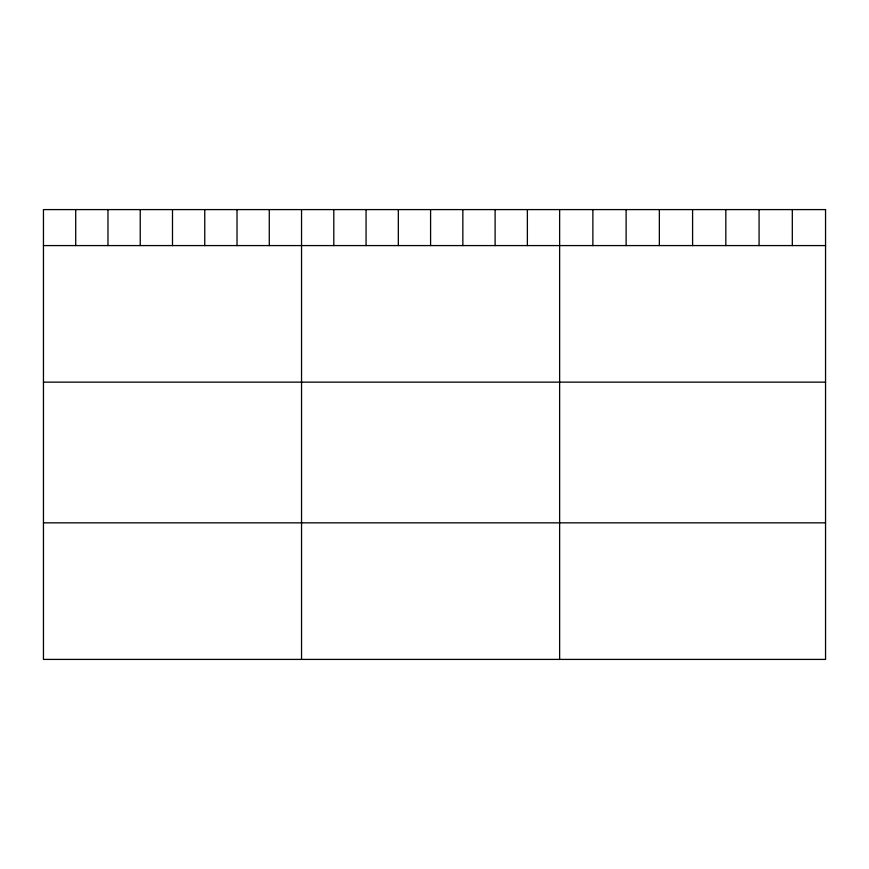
<?xml version="1.0" encoding="UTF-8"?>
<svg xmlns="http://www.w3.org/2000/svg" width="869" height="869" viewBox="0 0 869 869"><rect width="100%" height="100%" fill="white"/><g stroke="black" fill="none" stroke-linecap="round" stroke-linejoin="round"><path stroke-width="1.3" d="M43.45 245.579L825.55 245.579M43.45 382.143L825.55 382.143M43.45 522.845L825.55 522.845M792.311 209.592L792.311 245.579M759.071 209.592L759.071 245.579M725.832 209.592L725.832 245.579M692.593 209.592L692.593 245.579M659.354 209.592L659.354 245.579M626.114 209.592L626.114 245.579M592.875 209.592L592.875 245.579M559.636 209.592L559.636 659.408M527.374 209.592L527.374 245.579M495.113 209.592L495.113 245.579M462.851 209.592L462.851 245.579M430.589 209.592L430.589 245.579M398.328 209.592L398.328 245.579M366.066 209.592L366.066 245.579M333.805 209.592L333.805 245.579M301.543 209.592L301.543 659.408M269.281 209.592L269.281 245.579M237.02 209.592L237.02 245.579M204.758 209.592L204.758 245.579M172.496 209.592L172.496 245.579M140.235 209.592L140.235 245.579M107.973 209.592L107.973 245.579M75.712 209.592L75.712 245.579M825.55 209.592L43.45 209.592L43.45 659.408L825.55 659.408L825.55 209.592"/></g></svg>
